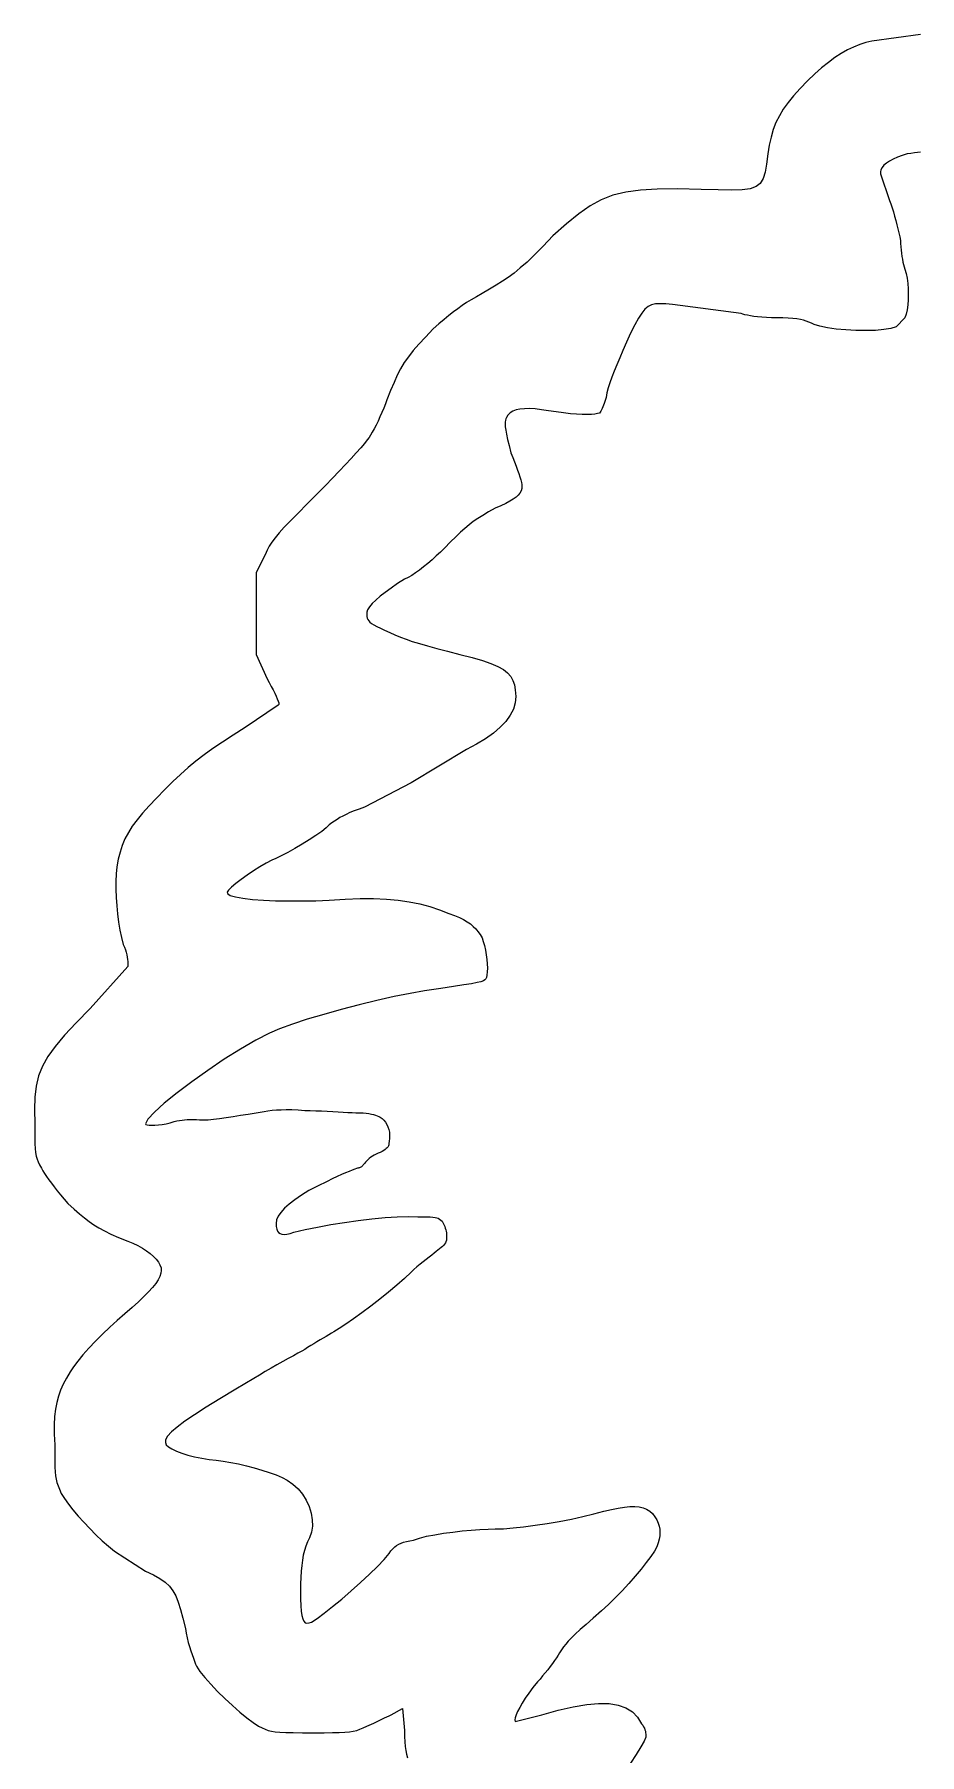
# Model space of a CAD drawing. Extents: x 0.1 to 14.4, y 0 to 16.2.
# Drawn here: x 0.096 to 1.296, y 11.664 to 13.997 of the extents above; entities that cross this region are included whole.
import ezdxf

# ---------------------------------------------------------------- set-up
doc = ezdxf.new("R2010")
doc.units = 0
doc.layers.get('0').update_dxf_attribs({"color": 5, "linetype": 'CONTINUOUS'})
doc.layers.add('1', color=1, linetype='CONTINUOUS')

msp = doc.modelspace()

# ---------------------------------------------------------------- linework, layer by layer
at = {"linetype": 'CONTINUOUS'}
msp.add_lwpolyline([(1.2973, 13.997), (1.2312, 13.988), (1.2231, 13.9859), (1.215, 13.9832), (1.2067, 13.9799), (1.1984, 13.9759), (1.1899, 13.9711), (1.1813, 13.9655), (1.1724, 13.959), (1.1633, 13.9517), (1.1539, 13.9433), (1.1441, 13.9339), (1.134, 13.9235), (1.1253, 13.9138), (1.1177, 13.9046), (1.1113, 13.8956), (1.1059, 13.8866), (1.1013, 13.8775), (1.0976, 13.868), (1.0946, 13.8578), (1.0921, 13.8468), (1.0901, 13.8348), (1.0884, 13.821), (1.0865, 13.81), (1.0839, 13.8014), (1.08, 13.795), (1.0743, 13.7905), (1.0663, 13.7877), (1.0554, 13.7862), (1.0411, 13.7857), (1.0228, 13.786), (1, 13.7868), (0.9677, 13.7874), (0.9404, 13.7872), (0.9174, 13.7858), (0.8976, 13.7832), (0.8803, 13.7789), (0.8644, 13.7727), (0.8493, 13.7644), (0.8338, 13.7536), (0.8173, 13.7402), (0.7988, 13.7237), (0.7854, 13.7097), (0.7738, 13.698), (0.7637, 13.6883), (0.7546, 13.6802), (0.7462, 13.6734), (0.7383, 13.6675), (0.7303, 13.6621), (0.7219, 13.6569), (0.7128, 13.6516), (0.7027, 13.6456), (0.695, 13.6413), (0.6881, 13.6372), (0.6816, 13.6332), (0.6756, 13.6292), (0.6697, 13.625), (0.6638, 13.6206), (0.6577, 13.6157), (0.6513, 13.6104), (0.6443, 13.6044), (0.6366, 13.5976), (0.6259, 13.5866), (0.6168, 13.5769), (0.6092, 13.5681), (0.6028, 13.5599), (0.5972, 13.5518), (0.5923, 13.5435), (0.5878, 13.5347), (0.5833, 13.5251), (0.5787, 13.5141), (0.5736, 13.5015), (0.5716, 13.4959), (0.5694, 13.4901), (0.5669, 13.4842), (0.5643, 13.4783), (0.5616, 13.4726), (0.5589, 13.4671), (0.5563, 13.462), (0.5538, 13.4575), (0.5515, 13.4536), (0.5495, 13.4505), (0.5471, 13.4471), (0.5432, 13.4423), (0.5382, 13.4365), (0.5322, 13.4297), (0.5252, 13.4219), (0.5173, 13.4135), (0.5088, 13.4045), (0.4998, 13.395), (0.4903, 13.3853), (0.4805, 13.3754), (0.4656, 13.3605), (0.4531, 13.3479), (0.4428, 13.3374), (0.4344, 13.3285), (0.4276, 13.3209), (0.4221, 13.3144), (0.4177, 13.3085), (0.4142, 13.3029), (0.4112, 13.2973), (0.4084, 13.2913), (0.3964, 13.2673), (0.3964, 13.2102), (0.3964, 13.1562), (0.4114, 13.1231), (0.4141, 13.1178), (0.4167, 13.1128), (0.4192, 13.108), (0.4215, 13.1035), (0.4234, 13.0995), (0.425, 13.0959), (0.4262, 13.0928), (0.4269, 13.0903), (0.427, 13.0883), (0.4264, 13.0871), (0.3814, 13.0571), (0.3652, 13.0467), (0.3507, 13.0373), (0.3377, 13.0283), (0.3257, 13.0198), (0.3146, 13.0113), (0.304, 13.0026), (0.2936, 12.9934), (0.2833, 12.9836), (0.2726, 12.9729), (0.2613, 12.961), (0.2511, 12.9506), (0.2424, 12.9409), (0.2348, 12.9318), (0.2284, 12.923), (0.223, 12.9144), (0.2184, 12.9058), (0.2147, 12.8971), (0.2117, 12.8879), (0.2092, 12.8783), (0.2072, 12.8679), (0.2065, 12.8584), (0.2061, 12.8483), (0.2061, 12.8376), (0.2065, 12.8265), (0.2072, 12.8153), (0.2083, 12.8041), (0.2097, 12.793), (0.2115, 12.7823), (0.2137, 12.7722), (0.2162, 12.7628), (0.2178, 12.7592), (0.2192, 12.7556), (0.2202, 12.7521), (0.2209, 12.7487), (0.2215, 12.7455), (0.2218, 12.7424), (0.2221, 12.7396), (0.2222, 12.737), (0.2222, 12.7347), (0.2222, 12.7327), (0.1712, 12.6757), (0.1522, 12.6564), (0.1365, 12.6395), (0.1239, 12.6245), (0.114, 12.6108), (0.1066, 12.5976), (0.1013, 12.5844), (0.0979, 12.5707), (0.0961, 12.5556), (0.0956, 12.5388), (0.0961, 12.5195), (0.0961, 12.5088), (0.0962, 12.4997), (0.0963, 12.4922), (0.0967, 12.4858), (0.0972, 12.4805), (0.098, 12.4758), (0.0992, 12.4717), (0.1007, 12.4677), (0.1027, 12.4637), (0.1051, 12.4595), (0.1071, 12.4558), (0.1094, 12.4519), (0.1121, 12.4478), (0.1152, 12.4434), (0.1186, 12.4388), (0.1224, 12.4339), (0.1265, 12.4288), (0.131, 12.4233), (0.1359, 12.4175), (0.1411, 12.4114), (0.1495, 12.4039), (0.1568, 12.3974), (0.1634, 12.3919), (0.1697, 12.387), (0.1761, 12.3825), (0.1829, 12.3783), (0.1905, 12.3742), (0.1994, 12.37), (0.2098, 12.3654), (0.2222, 12.3604), (0.2292, 12.3575), (0.2358, 12.3543), (0.242, 12.3509), (0.2476, 12.3472), (0.2526, 12.3435), (0.257, 12.3396), (0.2607, 12.3357), (0.2637, 12.3318), (0.2659, 12.328), (0.2673, 12.3243), (0.2677, 12.3206), (0.2672, 12.3167), (0.2658, 12.3125), (0.2635, 12.3079), (0.2601, 12.3029), (0.2558, 12.2975), (0.2505, 12.2916), (0.2441, 12.2851), (0.2367, 12.278), (0.2282, 12.2703), (0.2182, 12.2618), (0.2079, 12.2529), (0.1978, 12.2435), (0.1878, 12.234), (0.1783, 12.2245), (0.1694, 12.2151), (0.1614, 12.2062), (0.1543, 12.1977), (0.1485, 12.19), (0.1441, 12.1832), (0.1391, 12.1745), (0.1348, 12.1662), (0.1311, 12.1582), (0.1281, 12.15), (0.1258, 12.1415), (0.124, 12.1324), (0.1229, 12.1223), (0.1224, 12.1111), (0.1225, 12.0984), (0.1231, 12.0841), (0.1231, 12.0719), (0.1232, 12.0619), (0.1234, 12.0539), (0.1237, 12.0474), (0.1242, 12.042), (0.1251, 12.0374), (0.1262, 12.033), (0.1277, 12.0286), (0.1297, 12.0238), (0.1321, 12.018), (0.1363, 12.0113), (0.1417, 12.0038), (0.1479, 11.9959), (0.1549, 11.9875), (0.1625, 11.979), (0.1706, 11.9704), (0.179, 11.9621), (0.1875, 11.9541), (0.1959, 11.9467), (0.2042, 11.9399), (0.2462, 11.9129), (0.2569, 11.9077), (0.2657, 11.9028), (0.2729, 11.8978), (0.2787, 11.8924), (0.2834, 11.8863), (0.2873, 11.8792), (0.2907, 11.8708), (0.2938, 11.8608), (0.2969, 11.8489), (0.3003, 11.8348), (0.3014, 11.8285), (0.3027, 11.8223), (0.3043, 11.8162), (0.306, 11.8104), (0.3078, 11.8048), (0.3096, 11.7996), (0.3113, 11.7948), (0.3129, 11.7905), (0.3142, 11.7868), (0.3153, 11.7838), (0.32, 11.7767), (0.3266, 11.7684), (0.3348, 11.7593), (0.3441, 11.7496), (0.354, 11.7399), (0.3642, 11.7304), (0.3742, 11.7215), (0.3837, 11.7137), (0.3923, 11.7073), (0.3994, 11.7027), (0.4043, 11.7003), (0.4087, 11.6983), (0.4128, 11.6968), (0.4172, 11.6956), (0.4223, 11.6948), (0.4286, 11.6943), (0.4365, 11.6939), (0.4465, 11.6938), (0.459, 11.6937), (0.4745, 11.6937), (0.4884, 11.6937), (0.4998, 11.6938), (0.5091, 11.6939), (0.5167, 11.6943), (0.5229, 11.6948), (0.5281, 11.6956), (0.5327, 11.6968), (0.537, 11.6983), (0.5415, 11.7003), (0.5465, 11.7027), (0.5494, 11.7038), (0.5526, 11.7051), (0.556, 11.7067), (0.5595, 11.7084), (0.5631, 11.7102), (0.5667, 11.712), (0.5702, 11.7137), (0.5736, 11.7153), (0.5767, 11.7166), (0.5796, 11.7177), (0.5946, 11.7267), (0.5976, 11.6967), (0.5977, 11.6884), (0.598, 11.6812), (0.5985, 11.675), (0.5992, 11.6695), (0.6002, 11.6644), (0.6015, 11.6595)], dxfattribs=at)
at = {"layer": '1', "linetype": 'CONTINUOUS'}
msp.add_lwpolyline([(1.2975, 13.8372), (1.2935, 13.8368), (1.2891, 13.8363), (1.2844, 13.8356), (1.2793, 13.8348), (1.2724, 13.8329), (1.266, 13.8306), (1.2603, 13.828), (1.2553, 13.8253), (1.2511, 13.8224), (1.2477, 13.8195), (1.2452, 13.8165), (1.2435, 13.8135), (1.2429, 13.8106), (1.2432, 13.8078), (1.2553, 13.7718), (1.2571, 13.767), (1.2588, 13.7618), (1.2606, 13.7563), (1.2623, 13.7506), (1.2639, 13.7447), (1.2654, 13.7389), (1.2668, 13.7332), (1.2681, 13.7277), (1.2693, 13.7225), (1.2703, 13.7177), (1.2704, 13.7132), (1.2706, 13.7088), (1.271, 13.7044), (1.2715, 13.7001), (1.2721, 13.6959), (1.2729, 13.692), (1.2736, 13.6883), (1.2745, 13.6848), (1.2754, 13.6816), (1.2763, 13.6787), (1.2779, 13.6729), (1.2792, 13.6663), (1.2801, 13.6593), (1.2806, 13.652), (1.2808, 13.6445), (1.2806, 13.6372), (1.2801, 13.6301), (1.2792, 13.6235), (1.2779, 13.6176), (1.2763, 13.6126), (1.2643, 13.6006), (1.2573, 13.5983), (1.2478, 13.5966), (1.2363, 13.5956), (1.2234, 13.5952), (1.2098, 13.5953), (1.1962, 13.5961), (1.183, 13.5973), (1.171, 13.599), (1.1609, 13.6011), (1.1531, 13.6036), (1.1496, 13.6053), (1.1461, 13.6068), (1.1425, 13.6082), (1.1386, 13.6094), (1.1344, 13.6104), (1.1296, 13.6112), (1.1241, 13.6118), (1.1178, 13.6122), (1.1105, 13.6125), (1.1021, 13.6126), (1.0951, 13.6127), (1.0885, 13.6129), (1.0823, 13.6133), (1.0765, 13.6139), (1.0713, 13.6145), (1.0666, 13.6152), (1.0625, 13.616), (1.0591, 13.6168), (1.0562, 13.6177), (1.054, 13.6186), (0.961, 13.6306), (0.9519, 13.6314), (0.9444, 13.6318), (0.938, 13.6315), (0.9327, 13.6303), (0.9279, 13.628), (0.9236, 13.6244), (0.9193, 13.6191), (0.9147, 13.6121), (0.9097, 13.603), (0.9039, 13.5916), (0.8987, 13.5795), (0.8938, 13.5684), (0.8894, 13.5582), (0.8854, 13.5488), (0.8818, 13.5402), (0.8786, 13.5321), (0.8759, 13.5246), (0.8737, 13.5176), (0.872, 13.5109), (0.8709, 13.5045), (0.87, 13.5018), (0.8691, 13.4992), (0.8682, 13.4966), (0.8673, 13.4941), (0.8664, 13.4917), (0.8655, 13.4896), (0.8646, 13.4877), (0.8637, 13.486), (0.8628, 13.4846), (0.8619, 13.4835), (0.8594, 13.4827), (0.8558, 13.4821), (0.8511, 13.4817), (0.8453, 13.4815), (0.8386, 13.4816), (0.8309, 13.482), (0.8225, 13.4826), (0.8132, 13.4836), (0.8033, 13.4849), (0.7928, 13.4865), (0.7833, 13.488), (0.7748, 13.489), (0.767, 13.4895), (0.7602, 13.4894), (0.7541, 13.4887), (0.7489, 13.4876), (0.7445, 13.4859), (0.7408, 13.4836), (0.7379, 13.4808), (0.7357, 13.4775), (0.7349, 13.4756), (0.7343, 13.4736), (0.734, 13.4713), (0.734, 13.4683), (0.7342, 13.4647), (0.7349, 13.4602), (0.7359, 13.4546), (0.7374, 13.4477), (0.7393, 13.4394), (0.7417, 13.4294), (0.7443, 13.4232), (0.7468, 13.4172), (0.749, 13.4116), (0.7509, 13.4062), (0.7526, 13.4013), (0.7541, 13.3968), (0.7552, 13.3928), (0.7561, 13.3894), (0.7566, 13.3865), (0.7568, 13.3844), (0.7565, 13.381), (0.7556, 13.3778), (0.7541, 13.3749), (0.7519, 13.3721), (0.7489, 13.3694), (0.7451, 13.3666), (0.7404, 13.3639), (0.7348, 13.3609), (0.7283, 13.3578), (0.7207, 13.3544), (0.7116, 13.3493), (0.7037, 13.3447), (0.6969, 13.3404), (0.6908, 13.3362), (0.6851, 13.3318), (0.6794, 13.3271), (0.6736, 13.3218), (0.6672, 13.3157), (0.66, 13.3086), (0.6516, 13.3003), (0.6462, 13.2949), (0.6405, 13.2896), (0.6349, 13.2844), (0.6292, 13.2795), (0.6235, 13.2748), (0.6179, 13.2705), (0.6125, 13.2666), (0.6073, 13.2632), (0.6023, 13.2604), (0.5976, 13.2583), (0.5881, 13.2521), (0.5793, 13.2461), (0.5714, 13.2403), (0.5645, 13.2349), (0.5586, 13.2297), (0.5537, 13.225), (0.55, 13.2206), (0.5475, 13.2166), (0.5463, 13.2132), (0.5465, 13.2102), (0.5466, 13.2077), (0.547, 13.2054), (0.5478, 13.2034), (0.549, 13.2015), (0.5507, 13.1997), (0.553, 13.1979), (0.5561, 13.196), (0.56, 13.194), (0.5648, 13.1917), (0.5706, 13.1892), (0.5777, 13.1858), (0.5846, 13.1826), (0.5919, 13.1796), (0.5996, 13.1767), (0.6081, 13.1738), (0.6177, 13.1708), (0.6287, 13.1676), (0.6413, 13.1642), (0.6559, 13.1604), (0.6727, 13.1562), (0.6893, 13.1518), (0.7033, 13.1477), (0.7148, 13.1437), (0.7242, 13.1397), (0.7316, 13.1355), (0.7373, 13.1311), (0.7416, 13.1262), (0.7446, 13.1209), (0.7465, 13.1149), (0.7478, 13.1081), (0.7487, 13.0992), (0.7478, 13.0905), (0.7452, 13.0819), (0.7409, 13.0735), (0.735, 13.0653), (0.7274, 13.0573), (0.7183, 13.0495), (0.7076, 13.0418), (0.6954, 13.0343), (0.6817, 13.027), (0.6066, 12.982), (0.5435, 12.9489), (0.536, 12.9463), (0.5293, 12.9439), (0.5235, 12.9415), (0.5184, 12.9392), (0.5139, 12.9369), (0.5098, 12.9347), (0.5061, 12.9324), (0.5025, 12.93), (0.499, 12.9275), (0.4955, 12.9249), (0.4915, 12.9208), (0.4854, 12.9159), (0.4775, 12.9104), (0.4684, 12.9046), (0.4587, 12.8986), (0.4488, 12.8929), (0.4392, 12.8876), (0.4304, 12.883), (0.423, 12.8794), (0.4174, 12.8769), (0.4097, 12.8728), (0.4014, 12.8679), (0.3927, 12.8624), (0.3842, 12.8567), (0.3761, 12.851), (0.369, 12.8455), (0.3631, 12.8406), (0.359, 12.8365), (0.3569, 12.8335), (0.3574, 12.8318), (0.3611, 12.8293), (0.3683, 12.8271), (0.3785, 12.8254), (0.3913, 12.8239), (0.4062, 12.8228), (0.4227, 12.8221), (0.4403, 12.8217), (0.4586, 12.8217), (0.4772, 12.8221), (0.4955, 12.8228), (0.5171, 12.8243), (0.5372, 12.825), (0.5557, 12.825), (0.5729, 12.8243), (0.589, 12.8228), (0.604, 12.8207), (0.6183, 12.8178), (0.6319, 12.8142), (0.6449, 12.8099), (0.6577, 12.8048), (0.6652, 12.8021), (0.6719, 12.7994), (0.6776, 12.7965), (0.6826, 12.7936), (0.6869, 12.7905), (0.6907, 12.7873), (0.6941, 12.7838), (0.6972, 12.7801), (0.7, 12.7761), (0.7027, 12.7718), (0.7044, 12.7668), (0.7059, 12.7613), (0.7072, 12.7552), (0.7083, 12.7488), (0.7091, 12.7425), (0.7096, 12.7363), (0.7099, 12.7305), (0.7098, 12.7254), (0.7094, 12.721), (0.7087, 12.7177), (0.7078, 12.7161), (0.7066, 12.7147), (0.7046, 12.7134), (0.7012, 12.7122), (0.6959, 12.711), (0.6884, 12.7095), (0.678, 12.7078), (0.6642, 12.7056), (0.6466, 12.703), (0.6246, 12.6997), (0.6052, 12.6964), (0.5835, 12.692), (0.5601, 12.6868), (0.5359, 12.6809), (0.5116, 12.6745), (0.488, 12.6679), (0.4657, 12.6612), (0.4455, 12.6546), (0.4282, 12.6484), (0.4144, 12.6426), (0.3958, 12.633), (0.375, 12.6209), (0.3529, 12.607), (0.3306, 12.592), (0.3089, 12.5766), (0.289, 12.5616), (0.2718, 12.5476), (0.2583, 12.5355), (0.2494, 12.5259), (0.2462, 12.5195), (0.2469, 12.5187), (0.2486, 12.5181), (0.2513, 12.5177), (0.2548, 12.5175), (0.259, 12.5176), (0.2638, 12.518), (0.2689, 12.5187), (0.2743, 12.5196), (0.2798, 12.5209), (0.2853, 12.5225), (0.2889, 12.5233), (0.2924, 12.524), (0.2959, 12.5245), (0.2993, 12.5249), (0.3026, 12.5252), (0.3056, 12.5253), (0.3085, 12.5254), (0.311, 12.5255), (0.3133, 12.5255), (0.3153, 12.5255), (0.3195, 12.5249), (0.3249, 12.5247), (0.3313, 12.525), (0.3387, 12.5257), (0.3468, 12.5267), (0.3558, 12.5279), (0.3653, 12.5294), (0.3753, 12.531), (0.3857, 12.5327), (0.3964, 12.5345), (0.4017, 12.5354), (0.407, 12.5363), (0.4124, 12.5371), (0.4179, 12.5378), (0.4238, 12.5383), (0.4301, 12.5386), (0.437, 12.5388), (0.4446, 12.5387), (0.4531, 12.5383), (0.4625, 12.5375), (0.4698, 12.5374), (0.4774, 12.5372), (0.4851, 12.5369), (0.4928, 12.5365), (0.5004, 12.536), (0.5077, 12.5356), (0.5145, 12.5352), (0.5209, 12.5349), (0.5266, 12.5346), (0.5315, 12.5345), (0.5367, 12.5344), (0.5413, 12.5342), (0.5455, 12.5338), (0.5492, 12.5333), (0.5526, 12.5327), (0.5555, 12.5319), (0.5582, 12.5312), (0.5606, 12.5303), (0.5627, 12.5294), (0.5646, 12.5285), (0.5672, 12.5266), (0.5696, 12.5242), (0.5717, 12.5216), (0.5736, 12.5186), (0.5751, 12.5154), (0.5762, 12.5119), (0.577, 12.5081), (0.5774, 12.5041), (0.5772, 12.4999), (0.5766, 12.4955), (0.5765, 12.4931), (0.5762, 12.491), (0.5757, 12.4894), (0.5749, 12.488), (0.5739, 12.4869), (0.5727, 12.4858), (0.5711, 12.4847), (0.5693, 12.4835), (0.5671, 12.4821), (0.5646, 12.4805), (0.5619, 12.4795), (0.5592, 12.4783), (0.5566, 12.4771), (0.5541, 12.4756), (0.5518, 12.4741), (0.5496, 12.4725), (0.5477, 12.4708), (0.546, 12.469), (0.5446, 12.4673), (0.5435, 12.4655), (0.5426, 12.4646), (0.5417, 12.4637), (0.5408, 12.4628), (0.5399, 12.462), (0.539, 12.4613), (0.5381, 12.4607), (0.5372, 12.4602), (0.5363, 12.4598), (0.5354, 12.4596), (0.5345, 12.4595), (0.534, 12.4593), (0.5325, 12.4587), (0.53, 12.4578), (0.5266, 12.4566), (0.5225, 12.455), (0.5177, 12.453), (0.5122, 12.4506), (0.5061, 12.4479), (0.4995, 12.4449), (0.4925, 12.4414), (0.4796, 12.4351), (0.468, 12.4289), (0.4577, 12.4227), (0.4487, 12.4166), (0.4411, 12.4107), (0.4348, 12.4049), (0.4298, 12.3994), (0.4263, 12.3941), (0.4241, 12.3891), (0.4234, 12.3844), (0.4236, 12.3802), (0.4242, 12.3768), (0.4252, 12.374), (0.4267, 12.3719), (0.4287, 12.3705), (0.4312, 12.3697), (0.4343, 12.3695), (0.438, 12.3699), (0.4424, 12.3708), (0.4474, 12.3724), (0.4628, 12.376), (0.4796, 12.3795), (0.4976, 12.3828), (0.5162, 12.3858), (0.5349, 12.3885), (0.5534, 12.3908), (0.5712, 12.3925), (0.5877, 12.3935), (0.6027, 12.3939), (0.6156, 12.3934), (0.6222, 12.3934), (0.6277, 12.3933), (0.6322, 12.3932), (0.6359, 12.393), (0.6389, 12.3926), (0.6413, 12.3921), (0.6434, 12.3913), (0.6452, 12.3903), (0.6469, 12.389), (0.6486, 12.3874), (0.6495, 12.3856), (0.6504, 12.3838), (0.6513, 12.3819), (0.6521, 12.38), (0.6528, 12.378), (0.6534, 12.3759), (0.6539, 12.3737), (0.6543, 12.3714), (0.6546, 12.369), (0.6546, 12.3664), (0.6546, 12.3638), (0.6543, 12.3616), (0.6538, 12.3596), (0.653, 12.3579), (0.652, 12.3562), (0.6508, 12.3547), (0.6492, 12.3532), (0.6473, 12.3517), (0.6452, 12.3501), (0.6426, 12.3483), (0.6405, 12.3464), (0.6377, 12.3441), (0.6345, 12.3415), (0.6308, 12.3386), (0.6269, 12.3356), (0.6228, 12.3323), (0.6186, 12.329), (0.6144, 12.3255), (0.6104, 12.3219), (0.6066, 12.3183), (0.5977, 12.3098), (0.5873, 12.3007), (0.576, 12.2912), (0.564, 12.2816), (0.5518, 12.2721), (0.5398, 12.2632), (0.5284, 12.2549), (0.5179, 12.2477), (0.5088, 12.2417), (0.5015, 12.2372), (0.4985, 12.2354), (0.4951, 12.2333), (0.4914, 12.2311), (0.4873, 12.2288), (0.4831, 12.2264), (0.4788, 12.2238), (0.4745, 12.2212), (0.4703, 12.2186), (0.4662, 12.2159), (0.4625, 12.2132), (0.4583, 12.2111), (0.453, 12.2083), (0.4468, 12.205), (0.4399, 12.2012), (0.4324, 12.1971), (0.4246, 12.1927), (0.4166, 12.1881), (0.4087, 12.1834), (0.4008, 12.1788), (0.3934, 12.1742), (0.3688, 12.1596), (0.3472, 12.1467), (0.3285, 12.1351), (0.3126, 12.1249), (0.2995, 12.116), (0.2892, 12.1082), (0.2814, 12.1015), (0.2763, 12.0959), (0.2736, 12.0911), (0.2733, 12.0871), (0.2743, 12.0843), (0.2773, 12.0814), (0.2819, 12.0785), (0.2881, 12.0756), (0.2954, 12.0728), (0.3038, 12.0702), (0.3129, 12.0679), (0.3225, 12.0658), (0.3324, 12.0642), (0.3423, 12.0631), (0.3518, 12.0619), (0.3619, 12.0602), (0.3724, 12.0582), (0.3831, 12.0557), (0.3938, 12.0529), (0.4042, 12.0499), (0.4141, 12.0466), (0.4233, 12.0432), (0.4314, 12.0396), (0.4384, 12.036), (0.4462, 12.0308), (0.4531, 12.0245), (0.4591, 12.0171), (0.4641, 12.009), (0.4681, 12.0004), (0.4709, 11.9915), (0.4724, 11.9826), (0.4726, 11.9739), (0.4713, 11.9656), (0.4685, 11.958), (0.4659, 11.9525), (0.4638, 11.9467), (0.4619, 11.9407), (0.4603, 11.9343), (0.4591, 11.9276), (0.4581, 11.9203), (0.4574, 11.9126), (0.4568, 11.9043), (0.4566, 11.8954), (0.4565, 11.8859), (0.4566, 11.8751), (0.4569, 11.8659), (0.4574, 11.8584), (0.4583, 11.8525), (0.4595, 11.848), (0.461, 11.8448), (0.4629, 11.8429), (0.4653, 11.8422), (0.4681, 11.8425), (0.4715, 11.8438), (0.479, 11.8487), (0.4887, 11.8558), (0.5, 11.8647), (0.5124, 11.8749), (0.5252, 11.8859), (0.5379, 11.8972), (0.5499, 11.9085), (0.5607, 11.9192), (0.5698, 11.9288), (0.5766, 11.9369), (0.5792, 11.9403), (0.5817, 11.9431), (0.5843, 11.9456), (0.5869, 11.9476), (0.5897, 11.9493), (0.5928, 11.9508), (0.5962, 11.952), (0.6001, 11.9531), (0.6046, 11.9541), (0.6096, 11.955), (0.6178, 11.9576), (0.6275, 11.96), (0.6385, 11.9622), (0.6505, 11.9641), (0.6629, 11.9658), (0.6756, 11.9673), (0.688, 11.9684), (0.6999, 11.9693), (0.711, 11.9698), (0.7207, 11.97), (0.7317, 11.9703), (0.7447, 11.9713), (0.7591, 11.9729), (0.7747, 11.975), (0.7909, 11.9775), (0.8074, 11.9803), (0.8238, 11.9835), (0.8396, 11.9869), (0.8544, 11.9904), (0.8679, 11.994), (0.8781, 11.9964), (0.8874, 11.9983), (0.8958, 11.9996), (0.9032, 12.0003), (0.9099, 12.0004), (0.9159, 11.9998), (0.9212, 11.9986), (0.9259, 11.9968), (0.9301, 11.9942), (0.9339, 11.991), (0.9372, 11.9866), (0.9397, 11.9823), (0.9417, 11.978), (0.943, 11.9738), (0.9437, 11.9696), (0.9439, 11.9653), (0.9436, 11.9608), (0.9428, 11.9561), (0.9416, 11.9512), (0.9399, 11.9459), (0.9365, 11.9399), (0.9316, 11.9326), (0.9254, 11.9243), (0.9183, 11.9153), (0.9103, 11.9058), (0.9017, 11.896), (0.8926, 11.8862), (0.8833, 11.8766), (0.874, 11.8674), (0.8649, 11.8589), (0.8533, 11.8489), (0.8437, 11.8405), (0.8357, 11.8335), (0.8292, 11.8275), (0.8239, 11.8224), (0.8197, 11.818), (0.8162, 11.8139), (0.8132, 11.81), (0.8105, 11.8061), (0.8078, 11.8018), (0.8058, 11.7988), (0.8035, 11.7954), (0.8009, 11.7917), (0.7981, 11.7876), (0.795, 11.7834), (0.7918, 11.7791), (0.7884, 11.7748), (0.7849, 11.7706), (0.7814, 11.7665), (0.7778, 11.7628), (0.7718, 11.7548), (0.7663, 11.7473), (0.7614, 11.7403), (0.7573, 11.7338), (0.7538, 11.7279), (0.751, 11.7226), (0.7489, 11.7179), (0.7477, 11.714), (0.7473, 11.711), (0.7478, 11.7087), (0.7838, 11.7177), (0.8061, 11.7241), (0.8264, 11.7289), (0.8446, 11.732), (0.8608, 11.7334), (0.875, 11.7331), (0.8873, 11.7311), (0.8979, 11.7274), (0.9066, 11.7219), (0.9136, 11.7147), (0.9189, 11.7057), (0.9206, 11.7038), (0.9218, 11.7018), (0.9229, 11.6997), (0.9236, 11.6976), (0.9242, 11.6956), (0.9245, 11.6936), (0.9248, 11.6918), (0.9249, 11.6901), (0.9249, 11.6888), (0.9249, 11.6877), (0.9227, 11.6824), (0.9181, 11.6743), (0.9117, 11.6641), (0.904, 11.6525)], dxfattribs=at)

doc.saveas('drawing.dxf')
